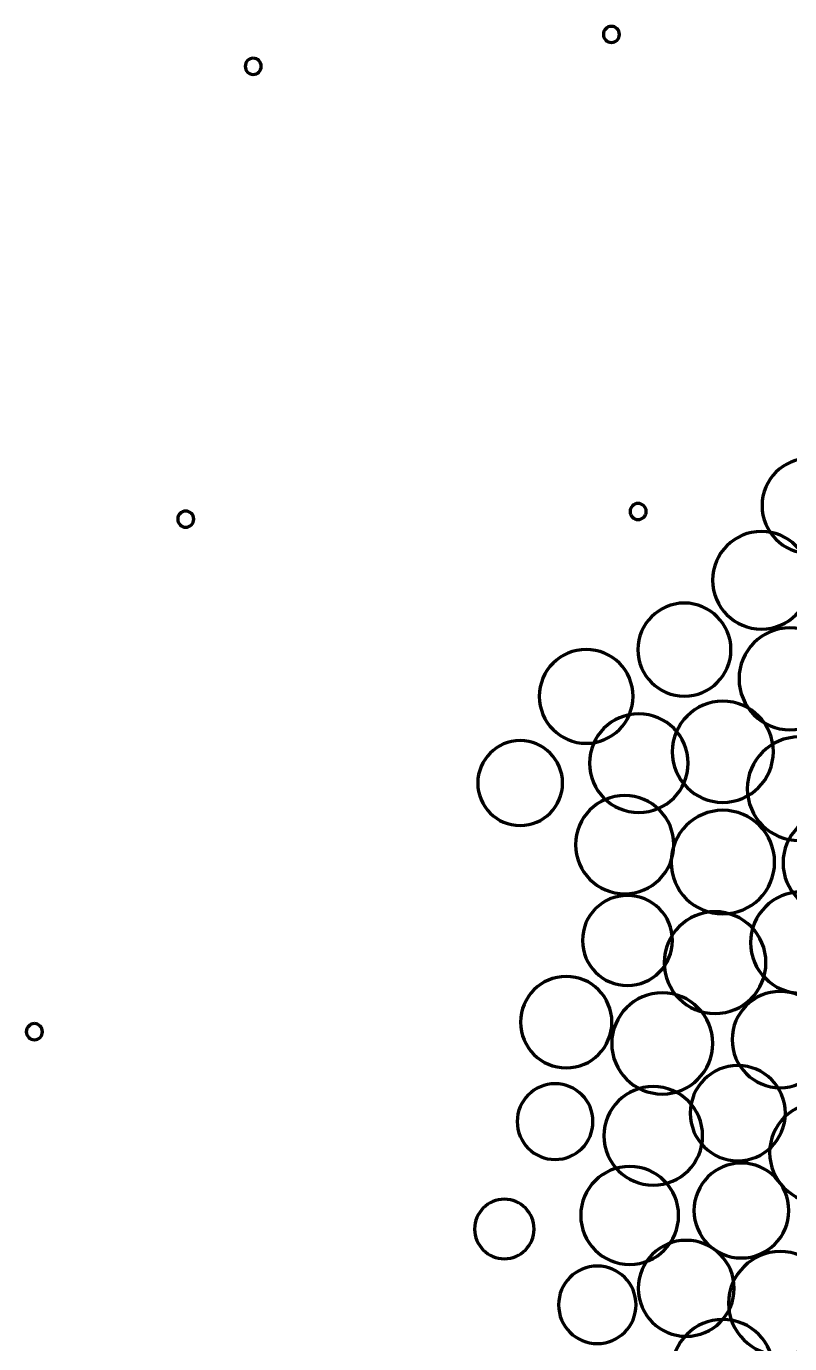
# Model space of a CAD drawing. Header units: inches. Extents: x 41 to 2959, y -2668 to -383.
# Drawn here: x 565 to 866, y -2118 to -1598 of the extents above; entities that cross this region are included whole.
import ezdxf

# ---------------------------------------------------------------- set-up
doc = ezdxf.new("R2010")
doc.units = ezdxf.units.IN
doc.header["$MEASUREMENT"] = 0
doc.layers.add('Layer 1', color=7, linetype='Continuous')

# ---------------------------------------------------------------- blocks, each defined once
blk = doc.blocks.new('block 3')
at = {"layer": 'Layer 1', "color": 7, "lineweight": 70}
for points in [[(795.78, -1598.29), (797.54, -1598.29), (798.96, -1599.71), (798.96, -1601.47), (798.96, -1603.23), (797.54, -1604.65), (795.78, -1604.65), (794.02, -1604.65), (792.6, -1603.23), (792.6, -1601.47), (792.6, -1599.71), (794.02, -1598.29), (795.78, -1598.29)], [(654.4, -1610.89), (656.16, -1610.89), (657.58, -1612.31), (657.58, -1614.07), (657.58, -1615.83), (656.16, -1617.26), (654.4, -1617.26), (652.64, -1617.26), (651.22, -1615.83), (651.22, -1614.07), (651.22, -1612.31), (652.64, -1610.89), (654.4, -1610.89)], [(873.95, -1768.71), (884.29, -1768.71), (892.66, -1777.09), (892.66, -1787.43), (892.66, -1797.76), (884.29, -1806.14), (873.95, -1806.14), (863.61, -1806.14), (855.23, -1797.76), (855.23, -1787.43), (855.23, -1777.09), (863.61, -1768.71), (873.95, -1768.71)], [(806.33, -1786.53), (808.09, -1786.53), (809.52, -1787.96), (809.52, -1789.71), (809.52, -1791.47), (808.09, -1792.9), (806.33, -1792.9), (804.57, -1792.9), (803.15, -1791.47), (803.15, -1789.71), (803.15, -1787.96), (804.57, -1786.53), (806.33, -1786.53)], [(627.77, -1789.54), (629.53, -1789.54), (630.95, -1790.96), (630.95, -1792.72), (630.95, -1794.48), (629.53, -1795.91), (627.77, -1795.91), (626.01, -1795.91), (624.58, -1794.48), (624.58, -1792.72), (624.58, -1790.96), (626.01, -1789.54), (627.77, -1789.54)], [(855.02, -1797.58), (865.66, -1797.58), (874.28, -1806.21), (874.28, -1816.85), (874.28, -1827.48), (865.66, -1836.11), (855.02, -1836.11), (844.38, -1836.11), (835.75, -1827.48), (835.75, -1816.85), (835.75, -1806.21), (844.38, -1797.58), (855.02, -1797.58)], [(824.59, -1825.84), (834.74, -1825.84), (842.97, -1834.06), (842.97, -1844.21), (842.97, -1854.36), (834.74, -1862.59), (824.59, -1862.59), (814.44, -1862.59), (806.22, -1854.36), (806.22, -1844.21), (806.22, -1834.06), (814.44, -1825.84), (824.59, -1825.84)], [(866.24, -1835.63), (877.34, -1835.63), (886.33, -1844.63), (886.33, -1855.72), (886.33, -1866.81), (877.34, -1875.81), (866.24, -1875.81), (855.15, -1875.81), (846.16, -1866.81), (846.16, -1855.72), (846.16, -1844.63), (855.15, -1835.63), (866.24, -1835.63)], [(785.83, -1844.13), (796.05, -1844.13), (804.34, -1852.42), (804.34, -1862.64), (804.34, -1872.87), (796.05, -1881.16), (785.83, -1881.16), (775.6, -1881.16), (767.31, -1872.87), (767.31, -1862.64), (767.31, -1852.42), (775.6, -1844.13), (785.83, -1844.13)], [(839.76, -1864.56), (850.78, -1864.56), (859.71, -1873.5), (859.71, -1884.51), (859.71, -1895.53), (850.78, -1904.46), (839.76, -1904.46), (828.74, -1904.46), (819.81, -1895.53), (819.81, -1884.51), (819.81, -1873.5), (828.74, -1864.56), (839.76, -1864.56)], [(806.6, -1869.53), (817.35, -1869.53), (826.07, -1878.25), (826.07, -1889), (826.07, -1899.75), (817.35, -1908.47), (806.6, -1908.47), (795.85, -1908.47), (787.13, -1899.75), (787.13, -1889), (787.13, -1878.25), (795.85, -1869.53), (806.6, -1869.53)], [(759.76, -1880.12), (769.01, -1880.12), (776.5, -1887.61), (776.5, -1896.86), (776.5, -1906.1), (769.01, -1913.59), (759.76, -1913.59), (750.52, -1913.59), (743.03, -1906.1), (743.03, -1896.86), (743.03, -1887.61), (750.52, -1880.12), (759.76, -1880.12)], [(869.85, -1878.66), (881.13, -1878.66), (890.28, -1887.8), (890.28, -1899.09), (890.28, -1910.37), (881.13, -1919.52), (869.85, -1919.52), (858.56, -1919.52), (849.42, -1910.37), (849.42, -1899.09), (849.42, -1887.8), (858.56, -1878.66), (869.85, -1878.66)], [(801.04, -1901.76), (811.75, -1901.76), (820.44, -1910.44), (820.44, -1921.16), (820.44, -1931.87), (811.75, -1940.56), (801.04, -1940.56), (790.32, -1940.56), (781.63, -1931.87), (781.63, -1921.16), (781.63, -1910.44), (790.32, -1901.76), (801.04, -1901.76)], [(839.78, -1907.61), (851.06, -1907.61), (860.21, -1916.75), (860.21, -1928.03), (860.21, -1939.32), (851.06, -1948.46), (839.78, -1948.46), (828.49, -1948.46), (819.35, -1939.32), (819.35, -1928.03), (819.35, -1916.75), (828.49, -1907.61), (839.78, -1907.61)], [(883.19, -1908.65), (894.06, -1908.65), (902.87, -1917.46), (902.87, -1928.33), (902.87, -1939.2), (894.06, -1948.01), (883.19, -1948.01), (872.33, -1948.01), (863.52, -1939.2), (863.52, -1928.33), (863.52, -1917.46), (872.33, -1908.65), (883.19, -1908.65)], [(802.11, -1941.19), (811.92, -1941.19), (819.87, -1949.14), (819.87, -1958.95), (819.87, -1968.76), (811.92, -1976.71), (802.11, -1976.71), (792.3, -1976.71), (784.35, -1968.76), (784.35, -1958.95), (784.35, -1949.14), (792.3, -1941.19), (802.11, -1941.19)], [(870.65, -1939.84), (881.67, -1939.84), (890.6, -1948.77), (890.6, -1959.79), (890.6, -1970.81), (881.67, -1979.74), (870.65, -1979.74), (859.63, -1979.74), (850.7, -1970.81), (850.7, -1959.79), (850.7, -1948.77), (859.63, -1939.84), (870.65, -1939.84)], [(836.72, -1947.62), (847.81, -1947.62), (856.8, -1956.62), (856.8, -1967.71), (856.8, -1978.81), (847.81, -1987.8), (836.72, -1987.8), (825.62, -1987.8), (816.63, -1978.81), (816.63, -1967.71), (816.63, -1956.62), (825.62, -1947.62), (836.72, -1947.62)], [(777.95, -1973.16), (787.91, -1973.16), (795.98, -1981.24), (795.98, -1991.2), (795.98, -2001.16), (787.91, -2009.23), (777.95, -2009.23), (767.99, -2009.23), (759.92, -2001.16), (759.92, -1991.2), (759.92, -1981.24), (767.99, -1973.16), (777.95, -1973.16)], [(815.85, -1979.64), (826.87, -1979.64), (835.8, -1988.58), (835.8, -1999.59), (835.8, -2010.61), (826.87, -2019.54), (815.85, -2019.54), (804.83, -2019.54), (795.9, -2010.61), (795.9, -1999.59), (795.9, -1988.58), (804.83, -1979.64), (815.85, -1979.64)], [(862.42, -1979.09), (872.91, -1979.09), (881.42, -1987.59), (881.42, -1998.08), (881.42, -2008.57), (872.91, -2017.07), (862.42, -2017.07), (851.94, -2017.07), (843.43, -2008.57), (843.43, -1998.08), (843.43, -1987.59), (851.94, -1979.09), (862.42, -1979.09)], [(568.02, -1991.78), (569.78, -1991.78), (571.2, -1993.2), (571.2, -1994.96), (571.2, -1996.72), (569.78, -1998.14), (568.02, -1998.14), (566.26, -1998.14), (564.83, -1996.72), (564.83, -1994.96), (564.83, -1993.2), (566.26, -1991.78), (568.02, -1991.78)], [(845.68, -2008.31), (856.05, -2008.31), (864.46, -2016.72), (864.46, -2027.1), (864.46, -2037.47), (856.05, -2045.88), (845.68, -2045.88), (835.3, -2045.88), (826.89, -2037.47), (826.89, -2027.1), (826.89, -2016.72), (835.3, -2008.31), (845.68, -2008.31)], [(773.56, -2015.47), (781.82, -2015.47), (788.51, -2022.16), (788.51, -2030.42), (788.51, -2038.68), (781.82, -2045.38), (773.56, -2045.38), (765.3, -2045.38), (758.6, -2038.68), (758.6, -2030.42), (758.6, -2022.16), (765.3, -2015.47), (773.56, -2015.47)], [(812.3, -2016.56), (823.06, -2016.56), (831.78, -2025.28), (831.78, -2036.03), (831.78, -2046.78), (823.06, -2055.5), (812.3, -2055.5), (801.55, -2055.5), (792.83, -2046.78), (792.83, -2036.03), (792.83, -2025.28), (801.55, -2016.56), (812.3, -2016.56)], [(877.99, -2022.94), (888.9, -2022.94), (897.74, -2031.78), (897.74, -2042.68), (897.74, -2053.59), (888.9, -2062.43), (877.99, -2062.43), (867.09, -2062.43), (858.25, -2053.59), (858.25, -2042.68), (858.25, -2031.78), (867.09, -2022.94), (877.99, -2022.94)], [(847.09, -2046.79), (857.43, -2046.79), (865.81, -2055.17), (865.81, -2065.51), (865.81, -2075.84), (857.43, -2084.23), (847.09, -2084.23), (836.75, -2084.23), (828.37, -2075.84), (828.37, -2065.51), (828.37, -2055.17), (836.75, -2046.79), (847.09, -2046.79)], [(803, -2048.11), (813.67, -2048.11), (822.33, -2056.76), (822.33, -2067.44), (822.33, -2078.12), (813.67, -2086.78), (803, -2086.78), (792.32, -2086.78), (783.66, -2078.12), (783.66, -2067.44), (783.66, -2056.76), (792.32, -2048.11), (803, -2048.11)], [(753.52, -2061.06), (760.01, -2061.06), (765.26, -2066.32), (765.26, -2072.8), (765.26, -2079.28), (760.01, -2084.54), (753.52, -2084.54), (747.04, -2084.54), (741.79, -2079.28), (741.79, -2072.8), (741.79, -2066.32), (747.04, -2061.06), (753.52, -2061.06)], [(825.32, -2077.28), (835.77, -2077.28), (844.24, -2085.76), (844.24, -2096.21), (844.24, -2106.66), (835.77, -2115.13), (825.32, -2115.13), (814.86, -2115.13), (806.39, -2106.66), (806.39, -2096.21), (806.39, -2085.76), (814.86, -2077.28), (825.32, -2077.28)], [(862.44, -2081.68), (873.72, -2081.68), (882.87, -2090.82), (882.87, -2102.11), (882.87, -2113.39), (873.72, -2122.54), (862.44, -2122.54), (851.16, -2122.54), (842.01, -2113.39), (842.01, -2102.11), (842.01, -2090.82), (851.16, -2081.68), (862.44, -2081.68)], [(790.22, -2087.42), (798.67, -2087.42), (805.51, -2094.27), (805.51, -2102.71), (805.51, -2111.16), (798.67, -2118.01), (790.22, -2118.01), (781.77, -2118.01), (774.92, -2111.16), (774.92, -2102.71), (774.92, -2094.27), (781.77, -2087.42), (790.22, -2087.42)], [(839.75, -2108.5), (850.84, -2108.5), (859.83, -2117.5), (859.83, -2128.59), (859.83, -2139.68), (850.84, -2148.68), (839.75, -2148.68), (828.65, -2148.68), (819.66, -2139.68), (819.66, -2128.59), (819.66, -2117.5), (828.65, -2108.5), (839.75, -2108.5)]]:
    blk.add_open_spline(points, degree=3, knots=[0, 0, 0, 0, 1, 1, 1, 2, 2, 2, 3, 3, 3, 4, 4, 4, 4], dxfattribs=at)
blk = doc.blocks.new('block 2')
at = {"layer": 'Layer 1'}
blk.add_blockref('block 3', (0, 0), dxfattribs=at)

msp = doc.modelspace()

# ---------------------------------------------------------------- block references
at = {"layer": 'Layer 1'}
msp.add_blockref('block 2', (0, 0), dxfattribs=at)

doc.saveas('drawing.dxf')
